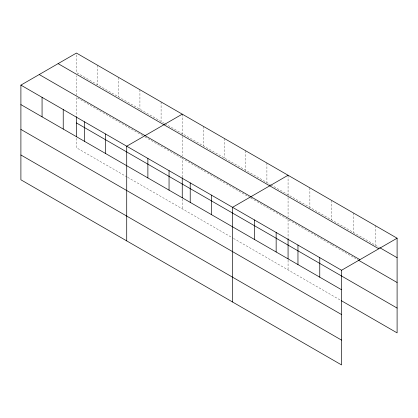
<?xml version="1.0" encoding="UTF-8"?>
<svg xmlns="http://www.w3.org/2000/svg" width="418" height="418" viewBox="0 0 418 418"><rect width="100%" height="100%" fill="white"/><g stroke="black" fill="none" stroke-linecap="round" stroke-linejoin="round"><path stroke-width="0.31" stroke-dasharray="2.09 1.57" d="M76.431 95.408L76.431 75.82M164.426 123.362L76.431 72.56L76.431 53.06M164.985 123.686L270.247 184.458M270.807 184.782L379.21 247.367M142.705 135.636L76.431 97.368L76.431 115.901M144.936 136.921L181.694 158.14M250.199 197.693L182.248 158.464L182.248 176.997M250.758 198.017L331.683 244.739M332.242 245.063L353.487 257.326M354.046 257.65L357.96 259.907M127.114 177.002L76.431 147.742L76.431 137.945M127.668 177.326L232.936 238.098M233.49 238.417L340.628 300.276M375.296 225.61L375.296 245.105M353.487 213.023L353.487 232.518M331.683 200.431L331.683 219.925M309.879 187.844L309.879 207.338M288.07 175.252L288.07 196.706M288.07 197.359L288.07 216.947M288.07 219.56L288.07 238.093M288.07 260.137L288.07 269.934M266.909 163.036L266.909 182.53M245.742 150.814L245.742 170.309M224.581 138.598L224.581 158.093M203.414 126.377L203.414 145.872M182.248 114.156L182.248 135.61M182.248 136.263L182.248 155.851M182.248 199.041L182.248 208.838M161.087 101.94L161.087 121.434M139.92 89.718L139.92 109.213M118.759 77.502L118.759 96.997M97.593 65.281L97.593 84.776"/><path stroke-width="0.63" d="M20.9 85.12L341.569 270.258L341.569 364.94L20.9 179.797L20.9 85.12L76.431 53.06L397.1 238.203L397.1 332.88L341.187 300.599M182.248 114.156L126.722 146.216L126.722 240.893M288.07 175.252L232.544 207.312L232.544 301.989M341.569 270.258L397.1 238.203M379.769 247.691L397.1 257.697M58.102 63.64L378.776 248.778M39.224 74.54L359.898 259.677M358.519 260.231L397.1 282.505M76.431 122.929L397.1 308.066M20.9 104.615L341.569 289.758M20.9 129.428L341.569 314.566M20.9 154.989L341.569 340.127M319.765 257.671L319.765 277.165M297.961 245.079L297.961 264.578M288.07 238.73L288.07 258.831M276.152 232.492L276.152 251.986M254.348 219.899L254.348 239.399M211.377 195.091L211.377 214.591M190.216 182.875L190.216 202.369M182.248 177.634L182.248 197.735M169.05 170.654L169.05 190.153M147.883 158.438L147.883 177.932M105.555 134L105.555 153.495M84.394 121.779L84.394 141.274M76.431 116.538L76.431 136.639M63.228 109.558L63.228 129.058M42.066 97.342L42.066 116.836"/></g></svg>
